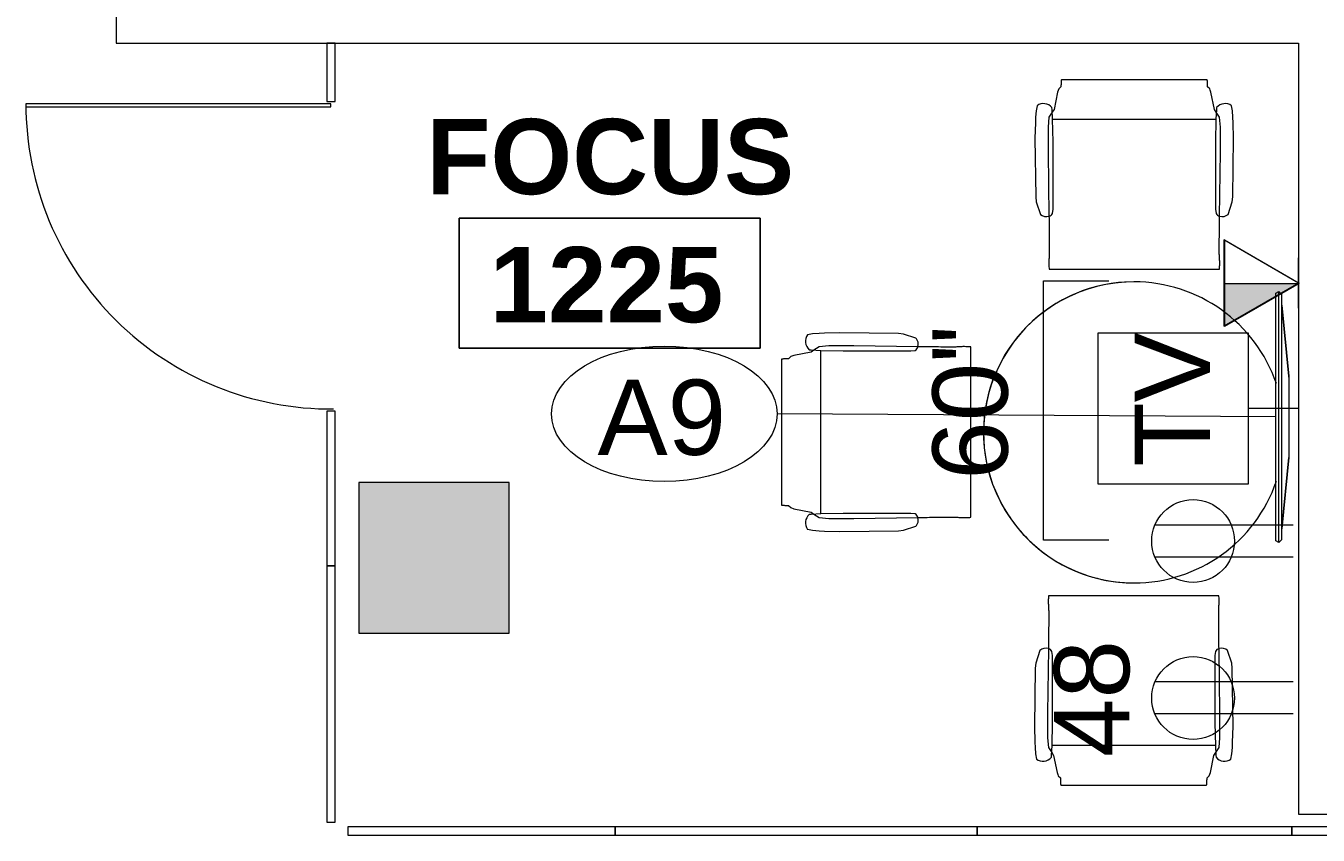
# Model space of a CAD drawing. Header units: inches. Extents: x -326 to 986, y -79 to 1436.
# Drawn here: x -33.4 to 121.2, y 193.4 to 290.1 of the extents above; entities that cross this region are included whole.
import ezdxf

# ---------------------------------------------------------------- set-up
doc = ezdxf.new("R2010")
doc.units = ezdxf.units.IN
doc.header["$LTSCALE"] = 48
doc.header["$MEASUREMENT"] = 0
for name, color, linetype, lineweight in [('A-ANNO-NOTE', 4, 'Continuous', 13), ('A-AREA-IDEN', 1, 'Continuous', 9), ('A-DETL-THIN', 8, 'Continuous', 9), ('A-DOOR', 8, 'Continuous', 13), ('A-GLAZ-CURT', 8, 'Continuous', 9), ('A-WALL', 8, 'Continuous', 13), ('G-ANNO-TEXT', 8, 'Continuous', 9), ('I-FURN', 47, 'Continuous', 9), ('Q-SPCQ', 8, 'Continuous', 9), ('Q-SPCQ-IDEN', 8, 'Continuous', 9), ('S-COLS', 8, 'Continuous', 13)]:
    doc.layers.add(name, color=color, linetype=linetype, lineweight=lineweight)
doc.styles.add('Arial', font='arial.ttf', dxfattribs={"height": 9})
doc.styles.add('Swis721 Lt BT', font='swissl.ttf', dxfattribs={"height": 9})
doc.styles.add('Swis721 Lt BT_B', font='', dxfattribs={"height": 9})
doc.styles.get('Swis721 Lt BT_B').set_extended_font_data('Swis721 Lt BT', bold=True)

# ---------------------------------------------------------------- blocks, each defined once
blk = doc.blocks.new('Concrete-Square-Column - 18 x 18-6977650-Level XX  POWER _ SIGNAL NEW')
at = {"layer": 'S-COLS'}
blk.add_hatch(color=256, dxfattribs=at).paths.add_polyline_path([(-3.86, -9), (9, -9), (9, 9), (-9, 9), (-9, -9)], flags=0)
for p, q in [((9, 9), (-9, 9)), ((-9, 9), (-9, -9)), ((9, -9), (9, 9)), ((-9, -9), (9, -9))]:
    blk.add_line(p, q, dxfattribs=at)
blk = doc.blocks.new('F - CONF TABLE _ROUND-4 CHAIRS_ - Lam 30Dia Single-Column Base-8222746-Level XX  POWER _ SIGNAL NEW')
at = {"layer": 'I-FURN'}
for p, q in [((-56.14, 14.52), (-56.75, 14.41)), ((-55.37, 14.59), (-56.14, 14.52)), ((-54.72, 14.62), (-55.37, 14.59)), ((-52.86, 14.67), (-54.72, 14.62)), ((-45.86, 14.57), (-52.86, 14.67)), ((-45.27, 14.51), (-45.86, 14.57)), ((-43.76, 14.02), (-45.27, 14.51)), ((9.89, 14.44), (8.39, 13.95)), ((10.49, 14.5), (9.89, 14.44)), ((17.49, 14.6), (10.49, 14.5)), ((19.35, 14.55), (17.49, 14.6)), ((19.99, 14.52), (19.35, 14.55)), ((20.76, 14.45), (19.99, 14.52)), ((21.37, 14.34), (20.76, 14.45)), ((-56.53, 12.63), (-56.3, 12.61)), ((-56.3, 12.61), (-55.14, 12.54)), ((-55.97, 12.59), (-56.3, 12.36)), ((-55.37, 12.99), (-55.97, 12.59)), ((-54.2, 13.1), (-55.37, 12.99)), ((-55.14, 12.54), (-52.45, 12.5)), ((-55.14, -6.98), (-55.14, 12.54)), ((-51.2, 13.1), (-54.2, 13.1)), ((-52.45, 12.5), (-44.37, 12.5)), ((-43.54, 12.99), (-51.2, 13.1)), ((-44.37, 12.5), (-43.87, 12.56)), ((-37.21, -7.39), (-37.21, 12.95)), ((1.84, 12.89), (1.84, -7.45)), ((15.83, 13.03), (8.17, 12.92)), ((8.5, 12.49), (8.99, 12.43)), ((8.99, 12.43), (17.08, 12.43)), ((18.83, 13.03), (15.83, 13.03)), ((17.08, 12.43), (19.76, 12.48)), ((20, 12.93), (18.83, 13.03)), ((19.76, 12.48), (20.93, 12.54)), ((19.76, 12.48), (19.76, -7.04)), ((20.59, 12.52), (20, 12.93)), ((20.93, 12.29), (20.59, 12.52)), ((20.93, 12.54), (21.15, 12.56)), ((-59.85, 11.5), (-59.85, -5.93)), ((-58.75, 11.81), (-59.01, 11.55)), ((-58.61, 11.88), (-58.75, 11.81)), ((-58.37, 11.96), (-58.61, 11.88)), ((-56.3, 12.36), (-58.37, 11.96)), ((22.99, 11.89), (20.93, 12.29)), ((23.37, 11.74), (22.99, 11.89)), ((23.63, 11.49), (23.37, 11.74)), ((24.48, -6), (24.48, 11.43)), ((-59.01, -5.99), (-58.75, -6.24)), ((23.37, -6.31), (23.63, -6.05)), ((-58.75, -6.24), (-58.37, -6.39)), ((-58.37, -6.39), (-56.3, -6.79)), ((-56.3, -7.04), (-56.53, -7.06)), ((-56.3, -6.79), (-55.96, -7.02)), ((-55.14, -6.98), (-56.3, -7.04)), ((-55.96, -7.02), (-55.37, -7.43)), ((-55.37, -7.43), (-54.2, -7.53)), ((-52.45, -6.93), (-55.14, -6.98)), ((-54.2, -7.53), (-51.2, -7.53)), ((-44.37, -6.93), (-52.45, -6.93)), ((-51.2, -7.53), (-43.54, -7.42)), ((-43.87, -6.99), (-44.37, -6.93)), ((8.17, -7.49), (15.83, -7.6)), ((8.99, -7), (8.5, -7.06)), ((17.08, -7), (8.99, -7)), ((15.83, -7.6), (18.83, -7.6)), ((19.76, -7.04), (17.08, -7)), ((18.83, -7.6), (20, -7.49)), ((20.93, -7.11), (19.76, -7.04)), ((20, -7.49), (20.59, -7.09)), ((20.59, -7.09), (20.93, -6.86)), ((20.93, -6.86), (22.99, -6.46)), ((21.15, -7.13), (20.93, -7.11)), ((22.99, -6.46), (23.23, -6.38)), ((23.23, -6.38), (23.37, -6.31)), ((-56.75, -8.84), (-56.14, -8.95)), ((-56.14, -8.95), (-55.37, -9.02)), ((-55.37, -9.02), (-54.72, -9.05)), ((-54.72, -9.05), (-52.86, -9.1)), ((-52.86, -9.1), (-45.86, -9)), ((-45.86, -9), (-45.27, -8.94)), ((-45.27, -8.94), (-43.76, -8.45)), ((8.39, -8.52), (9.89, -9.01)), ((9.89, -9.01), (10.49, -9.07)), ((10.49, -9.07), (17.49, -9.17)), ((17.49, -9.17), (19.35, -9.12)), ((19.35, -9.12), (19.99, -9.09)), ((19.99, -9.09), (20.76, -9.02)), ((20.76, -9.02), (21.37, -8.91)), ((-7.55, -16.78), (-27.89, -16.78)), ((-27.93, -23.1), (-28.03, -30.77)), ((-7.41, -30.77), (-7.52, -23.1)), ((-28.96, -23.33), (-29.45, -24.83)), ((-27.44, -23.93), (-27.49, -23.43)), ((-27.44, -32.02), (-27.44, -23.93)), ((-7.95, -23.43), (-8, -23.93)), ((-8, -23.93), (-8, -32.02)), ((-6, -24.83), (-6.49, -23.33)), ((-29.51, -25.42), (-29.6, -32.42)), ((-29.45, -24.83), (-29.51, -25.42)), ((-5.93, -25.42), (-6, -24.83)), ((-5.84, -32.42), (-5.93, -25.42)), ((-28.03, -30.77), (-28.03, -33.77)), ((-7.41, -33.77), (-7.41, -30.77)), ((-29.6, -32.42), (-29.56, -34.28)), ((-27.48, -34.7), (-27.44, -32.02)), ((-8, -32.02), (-7.96, -34.7)), ((-5.89, -34.28), (-5.84, -32.42)), ((-28.03, -33.77), (-27.93, -34.93)), ((-7.51, -34.93), (-7.41, -33.77)), ((-29.56, -34.28), (-29.52, -34.93)), ((-29.52, -34.93), (-29.46, -35.7)), ((-27.93, -34.93), (-27.53, -35.53)), ((-27.55, -35.86), (-27.48, -34.7)), ((-27.53, -35.53), (-27.3, -35.86)), ((-7.96, -34.7), (-27.48, -34.7)), ((-8.14, -35.86), (-7.91, -35.53)), ((-7.96, -34.7), (-7.89, -35.86)), ((-7.91, -35.53), (-7.51, -34.93)), ((-5.99, -35.7), (-5.92, -34.93)), ((-5.92, -34.93), (-5.89, -34.28)), ((-29.46, -35.7), (-29.35, -36.31)), ((-27.57, -36.09), (-27.55, -35.86)), ((-27.3, -35.86), (-26.9, -37.93)), ((-8.54, -37.93), (-8.14, -35.86)), ((-7.89, -35.86), (-7.88, -36.09)), ((-6.1, -36.31), (-5.99, -35.7)), ((-26.9, -37.93), (-26.82, -38.17)), ((-26.82, -38.17), (-26.75, -38.31)), ((-26.75, -38.31), (-26.49, -38.57)), ((-8.95, -38.57), (-8.7, -38.31)), ((-8.7, -38.31), (-8.54, -37.93)), ((-26.44, -39.41), (-9.01, -39.41))]:
    blk.add_line(p, q, dxfattribs=at)
for centre, radius, start, end in [((-17.69, 2.75), 18, 108.904, 180), ((-17.69, 2.75), 18, 108.904, 180), ((-17.69, 2.75), 18, 108.904, 180), ((-17.69, 2.75), 18, 360, 71.096), ((-17.69, 2.75), 18, 360, 71.096), ((-17.69, 2.75), 18, 0, 71.096), ((-55.68, 13.64), 1.32, 144.065, 229.935), ((-44.61, 13.3), 1.12, 343.9109, 40.257), ((9.24, 13.23), 1.12, 139.743, 196.0891), ((20.31, 13.57), 1.32, 310.065, 35.935), ((-44.29, 13.22), 0.781, 302.3218, 343.1534), ((8.91, 13.15), 0.781, 196.8466, 237.6782), ((-17.69, 2.75), 18, 180, 360), ((-17.69, 2.75), 18, 180, 360), ((-17.69, 2.75), 18, 180, 293.6842), ((-17.69, 2.75), 18, 331.5789, 0), ((-17.69, 2.75), 18, 322.1053, 331.5789), ((-55.68, -8.07), 1.32, 130.065, 215.935), ((-44.29, -7.65), 0.781, 16.8466, 57.6782), ((-44.61, -7.73), 1.12, 319.743, 16.0891), ((9.24, -7.8), 1.12, 163.9109, 220.257), ((8.91, -7.72), 0.781, 122.3218, 163.1534), ((20.31, -8.14), 1.32, 324.065, 49.935), ((-17.69, 2.75), 18, 312.6316, 322.1053), ((-17.69, 2.75), 18, 303.1579, 312.6316), ((-17.69, 2.75), 18, 293.6842, 303.1579), ((-28.24, -24.18), 1.12, 73.9109, 130.257), ((-28.15, -23.85), 0.781, 32.3218, 73.1534), ((-7.29, -23.85), 0.781, 106.8466, 147.6782), ((-7.21, -24.18), 1.12, 49.743, 106.0891), ((-28.58, -35.24), 1.32, 234.065, 319.935), ((-6.87, -35.24), 1.32, 220.065, 305.935)]:
    blk.add_arc(centre, radius, start, end, dxfattribs=at)
for points in [[(-39.12, 12.95), (-39.87, 12.95), (-41.34, 12.96), (-42.81, 12.98), (-43.54, 12.99)], [(-38.15, 13), (-38.32, 12.99), (-38.64, 12.98), (-38.96, 12.96), (-39.12, 12.95)], [(3.75, 12.88), (3.59, 12.89), (3.27, 12.91), (2.94, 12.92), (2.78, 12.93)], [(8.17, 12.92), (7.44, 12.91), (5.97, 12.9), (4.49, 12.89), (3.75, 12.88)], [(-43.54, -7.42), (-42.81, -7.41), (-41.34, -7.4), (-39.87, -7.39), (-39.12, -7.38)], [(-39.12, -7.38), (-38.96, -7.39), (-38.64, -7.41), (-38.32, -7.42), (-38.15, -7.43)], [(2.78, -7.5), (2.94, -7.49), (3.27, -7.48), (3.59, -7.46), (3.75, -7.45)], [(3.75, -7.45), (4.49, -7.45), (5.97, -7.46), (7.44, -7.48), (8.17, -7.49)], [(-27.94, -17.72), (-27.93, -17.88), (-27.91, -18.21), (-27.9, -18.53), (-27.89, -18.69)], [(-7.56, -18.69), (-7.55, -18.53), (-7.53, -18.21), (-7.52, -17.88), (-7.51, -17.72)], [(-27.89, -18.69), (-27.89, -19.43), (-27.9, -20.91), (-27.92, -22.37), (-27.93, -23.1)], [(-7.52, -23.1), (-7.53, -22.37), (-7.54, -20.91), (-7.55, -19.43), (-7.56, -18.69)]]:
    blk.add_open_spline(points, degree=3, dxfattribs=at)
for points, knots in [([(-37.21, 12.95), (-37.21, 12.96), (-37.22, 12.96), (-37.25, 12.97), (-37.3, 12.98), (-37.37, 12.98), (-37.46, 12.99), (-37.59, 13), (-37.83, 13), (-38.04, 13), (-38.15, 13)], [0, 0, 0, 0, 0.090909, 0.181818, 0.272727, 0.363636, 0.454545, 0.545455, 0.727273, 1, 1, 1, 1]), ([(2.78, 12.93), (2.7, 12.93), (2.54, 12.93), (2.21, 12.93), (1.91, 12.91), (1.84, 12.89), (1.84, 12.89)], [0, 0, 0, 0, 0.181818, 0.363636, 0.727273, 1, 1, 1, 1]), ([(-59.01, 11.55), (-59.2, 11.55), (-59.47, 11.54), (-59.69, 11.53), (-59.78, 11.52), (-59.83, 11.51), (-59.84, 11.5), (-59.85, 11.5)], [0, 0, 0, 0, 0.444444, 0.666667, 0.777778, 0.888889, 1, 1, 1, 1]), ([(24.48, 11.43), (24.47, 11.43), (24.45, 11.44), (24.41, 11.45), (24.34, 11.46), (24.25, 11.46), (24.15, 11.47), (24, 11.48), (23.82, 11.48), (23.68, 11.49), (23.63, 11.49)], [0, 0, 0, 0, 0.111111, 0.222222, 0.333333, 0.444444, 0.555556, 0.666667, 0.888889, 1, 1, 1, 1]), ([(-59.85, -5.93), (-59.84, -5.93), (-59.83, -5.94), (-59.78, -5.95), (-59.71, -5.96), (-59.63, -5.96), (-59.53, -5.97), (-59.37, -5.98), (-59.2, -5.98), (-59.06, -5.99), (-59.01, -5.99)], [0, 0, 0, 0, 0.111111, 0.222222, 0.333333, 0.444444, 0.555556, 0.666667, 0.888889, 1, 1, 1, 1]), ([(23.63, -6.05), (23.82, -6.05), (24.1, -6.04), (24.32, -6.03), (24.41, -6.02), (24.45, -6.01), (24.47, -6), (24.48, -6)], [0, 0, 0, 0, 0.444444, 0.666667, 0.777778, 0.888889, 1, 1, 1, 1]), ([(-38.15, -7.43), (-38.08, -7.43), (-37.91, -7.43), (-37.59, -7.43), (-37.29, -7.41), (-37.21, -7.39), (-37.21, -7.39)], [0, 0, 0, 0, 0.181818, 0.363636, 0.727273, 1, 1, 1, 1]), ([(1.84, -7.45), (1.84, -7.46), (1.84, -7.46), (1.88, -7.47), (1.93, -7.48), (2, -7.48), (2.08, -7.49), (2.22, -7.5), (2.45, -7.5), (2.66, -7.5), (2.78, -7.5)], [0, 0, 0, 0, 0.090909, 0.181818, 0.272727, 0.363636, 0.454545, 0.545455, 0.727273, 1, 1, 1, 1]), ([(-27.89, -16.78), (-27.9, -16.78), (-27.9, -16.78), (-27.91, -16.81), (-27.92, -16.87), (-27.92, -16.94), (-27.93, -17.02), (-27.93, -17.16), (-27.94, -17.39), (-27.94, -17.6), (-27.94, -17.72)], [0, 0, 0, 0, 0.090909, 0.181818, 0.272727, 0.363636, 0.454545, 0.545455, 0.727273, 1, 1, 1, 1]), ([(-7.51, -17.72), (-7.51, -17.64), (-7.5, -17.48), (-7.51, -17.15), (-7.52, -16.85), (-7.54, -16.78), (-7.55, -16.78)], [0, 0, 0, 0, 0.181818, 0.363636, 0.727273, 1, 1, 1, 1]), ([(-26.49, -38.57), (-26.49, -38.76), (-26.48, -39.03), (-26.47, -39.25), (-26.45, -39.34), (-26.45, -39.39), (-26.44, -39.41), (-26.44, -39.41)], [0, 0, 0, 0, 0.444444, 0.666667, 0.777778, 0.888889, 1, 1, 1, 1]), ([(-9.01, -39.41), (-9, -39.41), (-9, -39.39), (-8.99, -39.34), (-8.98, -39.28), (-8.97, -39.19), (-8.97, -39.09), (-8.96, -38.94), (-8.95, -38.76), (-8.95, -38.62), (-8.95, -38.57)], [0, 0, 0, 0, 0.111111, 0.222222, 0.333333, 0.444444, 0.555556, 0.666667, 0.888889, 1, 1, 1, 1])]:
    blk.add_open_spline(points, degree=3, knots=knots, dxfattribs=at)
blk = doc.blocks.new('Samsung_6_series_smartTV__Television__TV_13081 - 32_ ES6305U-8276933-Level XX  POWER _ SIGNAL NEW')
at = {"layer": 'Q-SPCQ'}
for p, q in [((-10.08, 4.69), (-9.88, 5.03)), ((-10.08, 4.69), (19.92, 4.69)), ((-9.73, 4.32), (-10.08, 4.69)), ((-9.88, 5.03), (19.73, 5.03)), ((19.92, 4.69), (19.57, 4.32)), ((19.73, 5.03), (19.92, 4.69)), ((-9.73, 4.32), (19.57, 4.32)), ((0.07, 3.49), (-8.45, 4.32)), ((-8.45, 4.32), (0.07, 3.49)), ((0.46, 3.49), (0.07, 3.49)), ((9.38, 3.49), (0.46, 3.49)), ((9.78, 3.49), (9.38, 3.49)), ((9.66, 3.49), (9.78, 3.49)), ((9.78, 3.49), (18.3, 4.32)), ((18.3, 4.32), (9.78, 3.49))]:
    blk.add_line(p, q, dxfattribs=at)
blk = doc.blocks.new('System Panel - Glazed-8646069-Level XX  POWER _ SIGNAL NEW')
at = {"layer": 'A-GLAZ-CURT'}
for p, q in [((15.32, 1.75), (-15.32, 1.75)), ((-15.32, 1.75), (-15.32, 0.75)), ((15.32, 0.75), (15.32, 1.75)), ((-15.32, 0.75), (15.32, 0.75))]:
    blk.add_line(p, q, dxfattribs=at)
blk = doc.blocks.new('System Panel - Glazed-8645916-Level XX  POWER _ SIGNAL NEW')
at = {"layer": 'A-GLAZ-CURT'}
for p, q in [((5.88, 1.75), (-5.88, 1.75)), ((-5.88, 1.75), (-5.88, 0.75)), ((5.88, 0.75), (5.88, 1.75)), ((-5.88, 0.75), (5.88, 0.75))]:
    blk.add_line(p, q, dxfattribs=at)
blk = doc.blocks.new('System Panel - Glazed-8645917-Level XX  POWER _ SIGNAL NEW')
at = {"layer": 'A-GLAZ-CURT'}
for p, q in [((16, 1.75), (-16, 1.75)), ((-16, 1.75), (-16, 0.75)), ((16, 0.75), (16, 1.75)), ((-16, 0.75), (16, 0.75))]:
    blk.add_line(p, q, dxfattribs=at)
blk = doc.blocks.new('System Panel - Glazed-8646057-Level XX  POWER _ SIGNAL NEW')
at = {"layer": 'A-GLAZ-CURT'}
for p, q in [((3.5, 1.75), (-3.5, 1.75)), ((-3.5, 1.75), (-3.5, 0.75)), ((3.5, 0.75), (3.5, 1.75)), ((-3.5, 0.75), (3.5, 0.75))]:
    blk.add_line(p, q, dxfattribs=at)
blk = doc.blocks.new('CW-Single Glass Door - Full Rail - Long Pull-8646058-Level XX  POWER _ SIGNAL NEW')
at = {"layer": 'A-DOOR'}
for p, q in [((-17.875, -1.25), (-18.25, -1.25)), ((-18.25, -1.25), (-18.25, -37.75)), ((-17.875, -37.75), (-17.875, -1.25)), ((-18.25, -37.75), (-17.875, -37.75))]:
    blk.add_line(p, q, dxfattribs=at)
blk.add_arc((-18.25, -1.25), 36.5, 270, 0.5, dxfattribs=at)
blk = doc.blocks.new('System Panel - Glazed-8646067-Level XX  POWER _ SIGNAL NEW')
at = {"layer": 'A-GLAZ-CURT'}
for p, q in [((9.25, 1.75), (-9.25, 1.75)), ((-9.25, 1.75), (-9.25, 0.75)), ((9.25, 0.75), (9.25, 1.75)), ((-9.25, 0.75), (9.25, 0.75))]:
    blk.add_line(p, q, dxfattribs=at)
blk = doc.blocks.new('System Panel - Glazed-8645918-Level XX  POWER _ SIGNAL NEW')
at = {"layer": 'A-GLAZ-CURT'}
for p, q in [((18.82, 1.75), (-18.82, 1.75)), ((-18.82, 1.75), (-18.82, 0.75)), ((18.82, 0.75), (18.82, 1.75)), ((-18.82, 0.75), (18.82, 0.75))]:
    blk.add_line(p, q, dxfattribs=at)
blk = doc.blocks.new('System Panel - Glazed-8645919-Level XX  POWER _ SIGNAL NEW')
at = {"layer": 'A-GLAZ-CURT'}
for p, q in [((21.64, 1.75), (-21.64, 1.75)), ((-21.64, 1.75), (-21.64, 0.75)), ((21.64, 0.75), (21.64, 1.75)), ((-21.64, 0.75), (21.64, 0.75))]:
    blk.add_line(p, q, dxfattribs=at)
blk = doc.blocks.new('Room Tag - Room Name and Number-3379422-Level XX  POWER _ SIGNAL NEW')
at = {"layer": 'A-AREA-IDEN'}
for p, q in [((-0.1881, -0.1636), (-0.1881, -0.0018)), ((-0.1881, -0.0018), (0.1869, -0.0018)), ((0.1869, -0.0018), (-0.1881, -0.0018)), ((-0.1881, -0.0018), (-0.1881, -0.1636)), ((0.1869, -0.0018), (0.1869, -0.1636)), ((0.1869, -0.1636), (0.1869, -0.0018)), ((0.1869, -0.1636), (-0.1881, -0.1636)), ((-0.1881, -0.1636), (0.1869, -0.1636))]:
    blk.add_line(p, q, dxfattribs=at)
blk = doc.blocks.new('Appliance_Specialty Equipment Tag - Standard-3515593-Level XX  POWER _ SIGNAL NEW')
at = {"layer": 'Q-SPCQ-IDEN'}
blk.add_ellipse((-0.0499, 0.0037), major_axis=(-0.1406, 0), ratio=0.600473, dxfattribs=at)

msp = doc.modelspace()

# ---------------------------------------------------------------- hatches: boundary and pattern name
at = {"layer": 'A-ANNO-NOTE'}
msp.add_hatch(color=256, dxfattribs=at).paths.add_polyline_path([(109.95, 254.18), (109.95, 259.34), (118.88, 259.34), (114.2, 256.63)], flags=0)

# ---------------------------------------------------------------- linework, layer by layer
for p, q in [((118.81, 259.38), (109.88, 264.53)), ((109.88, 264.53), (109.88, 254.22)), ((118.88, 259.34), (109.95, 264.49)), ((109.95, 264.49), (109.95, 254.18)), ((118.81, 256.38), (118.81, 262.38)), ((118.81, 259.38), (109.88, 254.22)), ((118.88, 259.34), (109.95, 254.18)), ((109.95, 254.18), (109.95, 259.34)), ((109.95, 259.34), (118.88, 259.34)), ((118.88, 259.34), (109.95, 254.18)), ((112.81, 253.38), (94.81, 253.38)), ((94.81, 253.38), (94.81, 235.38)), ((112.81, 235.38), (112.81, 253.38)), ((118.81, 247.38), (118.81, 241.38)), ((118.81, 244.38), (112.81, 244.38)), ((94.81, 235.38), (112.81, 235.38)), ((118.16, 230.44), (101.63, 230.44)), ((118.16, 226.61), (101.63, 226.61)), ((118.16, 226.61), (101.63, 226.61)), ((118.16, 211.68), (101.63, 211.68)), ((118.16, 207.85), (101.63, 207.85)), ((118.16, 207.85), (101.63, 207.85))]:
    msp.add_line(p, q, dxfattribs=at)
for centre in [(106.2, 228.53), (106.2, 209.76)]:
    msp.add_circle(centre, 4.95, dxfattribs=at)
at = {"layer": 'A-DETL-THIN'}
for p, q in [((88.3, 228.65), (88.3, 259.65)), ((88.3, 259.65), (96.13, 259.65)), ((96.13, 228.65), (88.3, 228.65))]:
    msp.add_line(p, q, dxfattribs=at)
at = {"layer": 'A-WALL'}
for p, q in [((-22.61, 292.69), (-22.61, 288.06)), ((-22.61, 288.06), (118.81, 288.06)), ((118.81, 288.06), (118.81, 195.87)), ((118.81, 195.87), (123.44, 195.87))]:
    msp.add_line(p, q, dxfattribs=at)
at = {"layer": 'Q-SPCQ-IDEN'}
msp.add_line((116.1, 243.38), (56.46, 243.74), dxfattribs=at)

# ---------------------------------------------------------------- block references
at = {"layer": 'A-AREA-IDEN', "xscale": 95.99999999999994, "yscale": 95.99999999999994, "zscale": 95.99999999999994}
msp.add_blockref('Room Tag - Room Name and Number-3379422-Level XX  POWER _ SIGNAL NEW', (36.46, 267.29), dxfattribs=at)
at = {"layer": 'A-DOOR', "rotation": 269.9999999999999}
msp.add_blockref('CW-Single Glass Door - Full Rail - Long Pull-8646058-Level XX  POWER _ SIGNAL NEW', (4.32, 262.57), dxfattribs=at)
at = {"layer": 'A-GLAZ-CURT', "rotation": 89.99999999999991}
for name, p in [('System Panel - Glazed-8646057-Level XX  POWER _ SIGNAL NEW', (4.32, 284.57)), ('System Panel - Glazed-8646067-Level XX  POWER _ SIGNAL NEW', (4.32, 234.82)), ('System Panel - Glazed-8646069-Level XX  POWER _ SIGNAL NEW', (4.32, 210.25))]:
    msp.add_blockref(name, p, dxfattribs=at)
at = {"layer": 'A-GLAZ-CURT'}
for name, p in [('System Panel - Glazed-8645917-Level XX  POWER _ SIGNAL NEW', (21.07, 192.62)), ('System Panel - Glazed-8645919-Level XX  POWER _ SIGNAL NEW', (58.71, 192.62)), ('System Panel - Glazed-8645918-Level XX  POWER _ SIGNAL NEW', (99.18, 192.62)), ('System Panel - Glazed-8645916-Level XX  POWER _ SIGNAL NEW', (123.88, 192.62))]:
    msp.add_blockref(name, p, dxfattribs=at)
at = {"layer": 'I-FURN', "rotation": 269.9999872462446}
msp.add_blockref('F - CONF TABLE _ROUND-4 CHAIRS_ - Lam 30Dia Single-Column Base-8222746-Level XX  POWER _ SIGNAL NEW', (96.38, 223.83), dxfattribs=at)
at = {"layer": 'Q-SPCQ', "rotation": 89.99999999999991}
msp.add_blockref('Samsung_6_series_smartTV__Television__TV_13081 - 32_ ES6305U-8276933-Level XX  POWER _ SIGNAL NEW', (121.13, 238.45), dxfattribs=at)
at = {"layer": 'Q-SPCQ-IDEN', "xscale": 95.99999999999994, "yscale": 95.99999999999994, "zscale": 95.99999999999994}
msp.add_blockref('Appliance_Specialty Equipment Tag - Standard-3515593-Level XX  POWER _ SIGNAL NEW', (47.74, 243.38), dxfattribs=at)
at = {"layer": 'S-COLS'}
msp.add_blockref('Concrete-Square-Column - 18 x 18-6977650-Level XX  POWER _ SIGNAL NEW', (15.39, 226.53), dxfattribs=at)

# ---------------------------------------------------------------- texts
at = {"layer": 'A-ANNO-NOTE', "char_height": 9, "attachment_point": 1, "rotation": 90, "style": 'Swis721 Lt BT'}
for s, insert, width in [('TV', (99.22, 237.43), 16.968), ('48', (89.56, 202.71), 16.362)]:
    msp.add_mtext(s, dxfattribs=dict(at, insert=insert, width=width))
at = {"layer": 'A-AREA-IDEN', "char_height": 9, "attachment_point": 1, "style": 'Swis721 Lt BT_B'}
for s, insert, width in [('FOCUS', (14.47, 279), 53.025), ('1225', (22.05, 263.69), 33.936)]:
    msp.add_mtext(s, dxfattribs=dict(at, insert=insert, width=width))
at = {"layer": 'G-ANNO-TEXT', "insert": (75.02, 235.86), "char_height": 9, "width": 20.604, "attachment_point": 1, "rotation": 90, "style": 'Swis721 Lt BT'}
msp.add_mtext('60"', dxfattribs=at)
at = {"layer": 'Q-SPCQ-IDEN', "insert": (34.96, 247.83), "char_height": 9, "width": 18.786, "attachment_point": 1, "style": 'Arial'}
msp.add_mtext('A9', dxfattribs=at)

doc.saveas('drawing.dxf')
